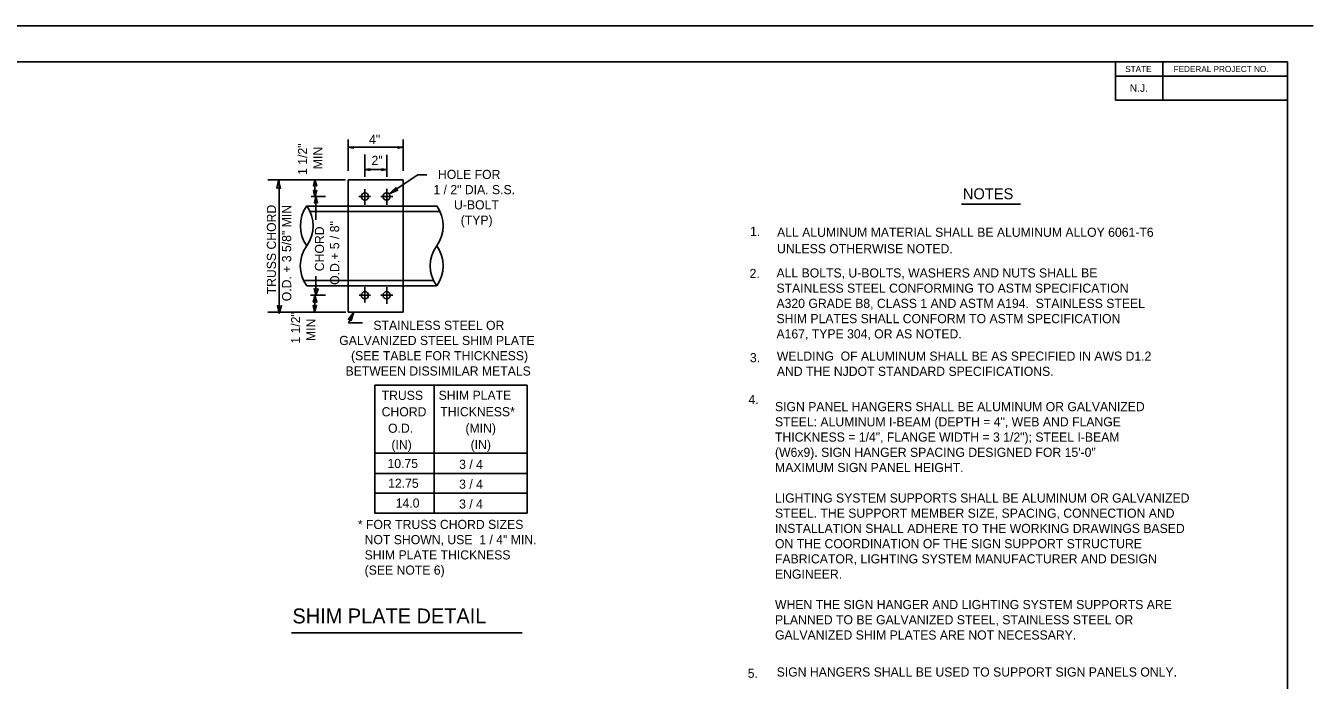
# Model space of a CAD drawing. Extents: x -3 to 26050223, y 0 to 12035012.
# Drawn here: x 33.64 to 68.89, y 25.41 to 43.33 of the extents above; entities that cross this region are included whole.
import ezdxf

# ---------------------------------------------------------------- set-up
doc = ezdxf.new("R2010")
doc.units = 0
for name, color, linetype in [('1', 7, 'Continuous'), ('2', 7, 'Continuous'), ('39', 7, 'Continuous')]:
    doc.layers.add(name, color=color, linetype=linetype)

msp = doc.modelspace()

# ---------------------------------------------------------------- linework, layer by layer
at = {"layer": '1'}
for p, q in [((68.892, 43.325), (0, 43.325)), ((68.183, 1.017), (68.183, 42.342)), ((42.464, 39.357), (42.464, 40.216)), ((43.973, 40.216), (43.973, 39.357)), ((43.973, 39.999), (42.464, 39.999)), ((42.923, 39.799), (42.923, 39.191)), ((43.523, 39.791), (43.523, 39.191)), ((43.523, 39.391), (42.923, 39.391)), ((43.589, 38.724), (44.373, 39.249)), ((44.373, 39.249), (44.623, 39.249)), ((40.264, 39.107), (42.389, 39.107)), ((40.573, 39.107), (40.573, 35.491)), ((41.556, 39.107), (41.556, 38.649)), ((42.464, 35.491), (42.464, 39.107)), ((42.464, 39.107), (43.973, 39.107)), ((42.923, 38.849), (42.923, 38.424)), ((43.523, 38.866), (43.523, 38.424)), ((43.973, 39.107), (43.973, 35.491)), ((41.848, 38.649), (41.456, 38.649)), ((41.578, 38.018), (41.578, 38.623)), ((43.081, 38.649), (42.756, 38.649)), ((43.364, 38.649), (43.689, 38.649)), ((44.889, 38.391), (41.331, 38.391)), ((44.981, 38.241), (41.423, 38.241)), ((44.798, 36.357), (41.239, 36.357)), ((41.578, 36.034), (41.578, 36.468)), ((44.889, 36.207), (41.331, 36.207)), ((42.923, 35.749), (42.923, 36.174)), ((43.523, 35.716), (43.523, 36.174)), ((41.848, 35.949), (41.439, 35.949)), ((41.556, 35.949), (41.556, 35.491)), ((43.081, 35.949), (42.764, 35.949)), ((43.364, 35.949), (43.689, 35.949)), ((42.406, 35.491), (40.264, 35.491)), ((43.973, 35.491), (42.464, 35.491)), ((42.623, 35.491), (42.473, 35.199)), ((42.473, 35.199), (42.857, 35.199)), ((43.193, 29.988), (43.193, 33.488)), ((43.193, 33.488), (47.368, 33.488)), ((44.818, 33.488), (44.818, 29.988)), ((47.368, 33.488), (47.368, 29.988)), ((43.193, 31.63), (47.368, 31.63)), ((47.368, 31.072), (43.193, 31.072)), ((47.368, 30.53), (43.193, 30.53)), ((47.368, 29.988), (43.193, 29.988))]:
    msp.add_line(p, q, dxfattribs=at)
for points in [[(41.554, 38.951), (41.52, 38.941), (41.554, 39.112), (41.605, 38.941)], [(41.556, 38.774), (41.581, 38.791), (41.556, 38.649), (41.539, 38.791)], [(43.589, 38.724), (43.823, 38.824), (43.739, 38.824), (43.773, 38.891)], [(41.579, 38.486), (41.546, 38.475), (41.579, 38.651), (41.628, 38.475)], [(41.577, 36.115), (41.534, 36.126), (41.577, 35.944), (41.64, 36.126)], [(42.623, 35.491), (42.473, 35.291), (42.539, 35.332), (42.548, 35.257)]]:
    msp.add_lwpolyline(points, close=True, dxfattribs=at)
for centre in [(42.925, 38.654), (43.52, 38.654), (42.925, 35.948), (43.52, 35.948)]:
    msp.add_circle(centre, 0.0992, dxfattribs=at)
for centre, radius, start, end in [((42.095, 37.847), 0.938, 144.4031, 215.5969), ((40.57, 37.847), 0.938, 324.4031, 35.5969), ((44.128, 37.847), 0.938, 324.4031, 35.5969), ((42.085, 36.756), 0.93, 144.0472, 215.9528), ((45.643, 36.756), 0.93, 144.0472, 215.9528), ((44.128, 36.756), 0.938, 324.4031, 35.5969)]:
    msp.add_arc(centre, radius, start, end, dxfattribs=at)
at = {"layer": '2'}
for p, q in [((59.264, 38.444), (60.878, 38.444)), ((40.912, 26.707), (47.234, 26.707))]:
    msp.add_line(p, q, dxfattribs=at)
at = {"layer": '39'}
for p, q in [((3.6, 42.342), (68.183, 42.342)), ((58.992, 42.342), (68.183, 42.342)), ((63.475, 42.342), (63.475, 41.292)), ((64.775, 42.342), (64.775, 41.292)), ((68.183, 41.25), (68.183, 42.342)), ((68.183, 41.942), (63.475, 41.942)), ((68.183, 41.292), (63.475, 41.292))]:
    msp.add_line(p, q, dxfattribs=at)
for points in [[(42.598, 39.999), (42.606, 39.974), (42.464, 39.999), (42.606, 40.016)], [(42.598, 39.999), (42.606, 39.974), (42.464, 39.999), (42.606, 40.016)], [(43.848, 39.999), (43.831, 40.016), (43.973, 39.999), (43.831, 39.974)], [(43.848, 39.999), (43.831, 40.016), (43.973, 39.999), (43.831, 39.974)], [(43.056, 39.391), (43.064, 39.366), (42.923, 39.391), (43.064, 39.407)], [(43.056, 39.391), (43.064, 39.366), (42.923, 39.391), (43.064, 39.407)], [(43.398, 39.391), (43.381, 39.407), (43.523, 39.391), (43.381, 39.366)], [(40.555, 38.891), (40.515, 38.878), (40.555, 39.098), (40.615, 38.878)], [(41.553, 38.799), (41.606, 38.82), (41.553, 38.647), (41.518, 38.82)], [(40.576, 35.638), (40.644, 35.662), (40.576, 35.459), (40.53, 35.662)], [(41.55, 35.772), (41.51, 35.761), (41.55, 35.949), (41.609, 35.761)], [(41.546, 35.649), (41.599, 35.67), (41.546, 35.488), (41.511, 35.67)]]:
    msp.add_lwpolyline(points, close=True, dxfattribs=at)

# ---------------------------------------------------------------- texts
at = {"layer": '2'}
for s, height, p in [('4"', 0.25, (43.039, 40.091)), ('2"', 0.25, (43.106, 39.516)), ('HOLE FOR ', 0.25, (44.926, 39.132)), ('1 / 2" DIA. S.S.', 0.25, (44.799, 38.716)), ('NOTES', 0.3, (59.297, 38.577)), ('U-BOLT', 0.25, (45.365, 38.299)), ('(TYP)', 0.25, (45.548, 37.882)), ('1.', 0.25, (53.47, 37.573)), ('ALL ALUMINUM MATERIAL SHALL BE ALUMINUM ALLOY 6061-T6 ', 0.25, (54.21, 37.549)), ('UNLESS OTHERWISE NOTED.', 0.25, (54.21, 37.099)), ('2.', 0.25, (53.458, 36.421)), ('ALL BOLTS, U-BOLTS, WASHERS AND NUTS SHALL BE ', 0.25, (54.194, 36.436)), ('STAINLESS STEEL CONFORMING TO ASTM SPECIFICATION ', 0.25, (54.194, 36.019)), ('A320 GRADE B8, CLASS 1 AND ASTM A194.  STAINLESS STEEL ', 0.25, (54.194, 35.603)), ('STAINLESS STEEL OR ', 0.25, (43.157, 35.003)), ('SHIM PLATES SHALL CONFORM TO ASTM SPECIFICATION ', 0.25, (54.194, 35.186)), ('A167, TYPE 304, OR AS NOTED.', 0.25, (54.194, 34.769)), ('GALVANIZED STEEL SHIM PLATE', 0.25, (42.221, 34.587)), ('(SEE TABLE FOR THICKNESS)', 0.25, (42.544, 34.17)), ('3.', 0.25, (53.467, 34.118)), ('WELDING  OF ALUMINUM SHALL BE AS SPECIFIED IN AWS D1.2 ', 0.25, (54.204, 34.159)), ('   BETWEEN DISSIMILAR METALS', 0.25, (42.116, 33.753)), ('AND THE NJDOT STANDARD SPECIFICATIONS.', 0.25, (54.204, 33.743)), ('TRUSS', 0.25, (43.383, 33.086)), ('SHIM PLATE', 0.25, (44.943, 33.088)), ('4.', 0.25, (53.427, 32.973)), ('CHORD', 0.25, (43.383, 32.636)), ('THICKNESS*', 0.25, (44.987, 32.638)), ('SIGN PANEL HANGERS SHALL BE ALUMINUM OR GALVANIZED ', 0.25, (54.153, 32.777)), ('O.D.', 0.25, (43.558, 32.186)), ('(MIN)', 0.25, (45.677, 32.188)), ('STEEL: ALUMINUM I-BEAM (DEPTH = 4", WEB AND FLANGE ', 0.25, (54.153, 32.361)), ('THICKNESS = 1/4", FLANGE WIDTH = 3 1/2"); STEEL I-BEAM ', 0.25, (54.153, 31.944)), ('(IN)', 0.25, (43.65, 31.736)), ('(IN)', 0.25, (45.819, 31.738)), ('(W6x9). SIGN HANGER SPACING DESIGNED FOR 15\'-0" ', 0.25, (54.153, 31.527)), ('10.75', 0.25, (43.543, 31.222)), (' 3 / 4 ', 0.25, (45.412, 31.197)), ('MAXIMUM SIGN PANEL HEIGHT.', 0.25, (54.153, 31.111)), ('12.75', 0.25, (43.56, 30.68)), (' 3 / 4 ', 0.25, (45.412, 30.655)), ('14.0', 0.25, (43.768, 30.138)), (' 3 / 4 ', 0.25, (45.412, 30.113)), ('LIGHTING SYSTEM SUPPORTS SHALL BE ALUMINUM OR GALVANIZED ', 0.25, (54.153, 30.277)), ('STEEL. THE SUPPORT MEMBER SIZE, SPACING, CONNECTION AND ', 0.25, (54.153, 29.861)), ('* FOR TRUSS CHORD SIZES', 0.25, (42.731, 29.553)), ('INSTALLATION SHALL ADHERE TO THE WORKING DRAWINGS BASED ', 0.25, (54.153, 29.444)), ('  NOT SHOWN, USE  1 / 4" MIN.', 0.25, (42.731, 29.137)), ('ON THE COORDINATION OF THE SIGN SUPPORT STRUCTURE ', 0.25, (54.153, 29.027)), ('  SHIM PLATE THICKNESS', 0.25, (42.731, 28.72)), ('  (SEE NOTE 6)', 0.25, (42.731, 28.303)), ('FABRICATOR, LIGHTING SYSTEM MANUFACTURER AND DESIGN ', 0.25, (54.153, 28.611)), ('ENGINEER.', 0.25, (54.153, 28.194)), ('WHEN THE SIGN HANGER AND LIGHTING SYSTEM SUPPORTS ARE ', 0.25, (54.153, 27.361)), ('SHIM PLATE DETAIL', 0.40835, (40.94, 26.969)), ('PLANNED TO BE GALVANIZED STEEL, STAINLESS STEEL OR ', 0.25, (54.153, 26.944)), ('GALVANIZED SHIM PLATES ARE NOT NECESSARY. ', 0.25, (54.153, 26.527)), ('5.', 0.25, (53.407, 25.479))]:
    msp.add_text(s, height=height, dxfattribs=at).set_placement(p)
for s, p in [('1 1/2" ', (41.342, 39.243)), ('MIN', (41.759, 39.4)), ('TRUSS CHORD', (40.489, 35.975)), ('O.D. + 3 5/8" MIN', (40.906, 35.786)), ('CHORD ', (41.805, 36.607)), ('O.D.+ 5 / 8"', (42.222, 36.234)), ('1 1/2"', (41.151, 34.625)), ('MIN', (41.568, 34.697))]:
    msp.add_text(s, height=0.25, rotation=90, dxfattribs=at).set_placement(p)
at = {"layer": '39'}
for s, height, p in [('STATE', 0.1675, (63.742, 42.058)), ('FEDERAL PROJECT NO.', 0.1675, (65.067, 42.058)), ('N.J.', 0.2094, (63.867, 41.517)), ('SIGN HANGERS SHALL BE USED TO SUPPORT SIGN PANELS ONLY.', 0.25, (54.199, 25.515))]:
    msp.add_text(s, height=height, dxfattribs=at).set_placement(p)

doc.saveas('drawing.dxf')
